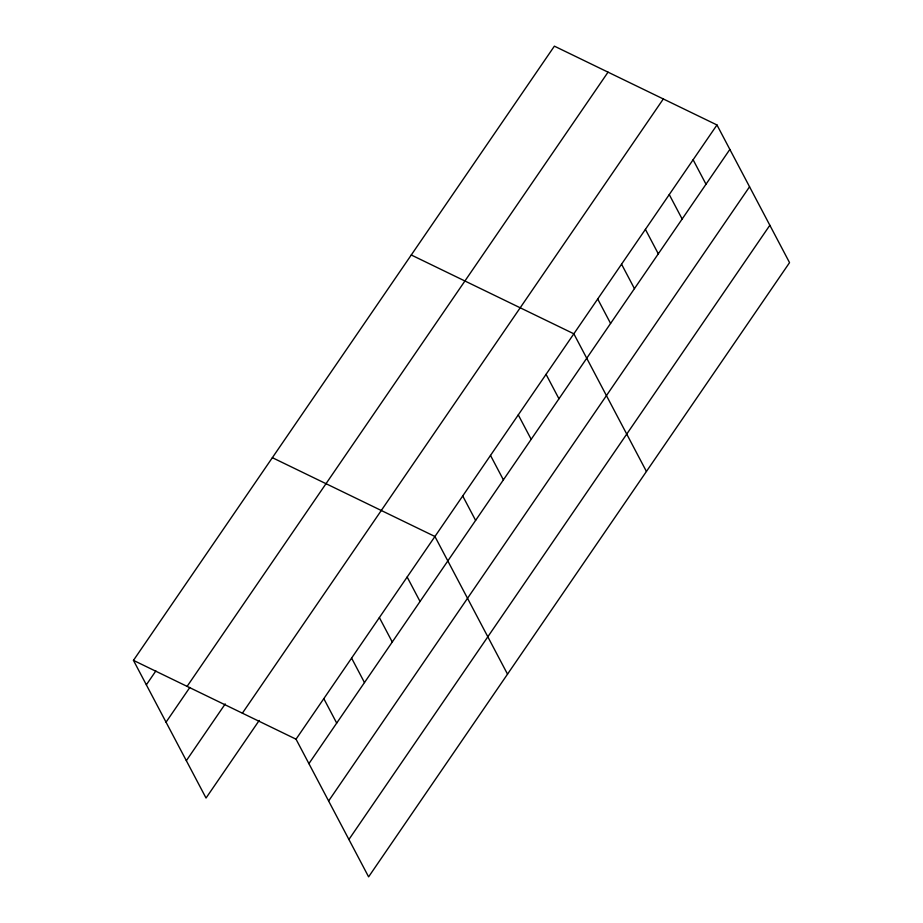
<?xml version="1.0" encoding="UTF-8"?>
<svg xmlns="http://www.w3.org/2000/svg" width="923" height="923" viewBox="0 0 923 923"><rect width="100%" height="100%" fill="white"/><g stroke="black" fill="none" stroke-linecap="round" stroke-linejoin="round"><path stroke-width="1.38" d="M133.454 660.372L554.388 46.15L716.963 124.963L789.546 262.628L368.612 876.85L296.029 739.185L133.454 660.372L206.037 798.037L259.213 720.436M146.342 684.82L155.872 670.929M187.104 686.377L608.038 72.156M166.036 722.19L189.85 687.439M186.331 760.679L225.235 703.926M242.38 713.179L663.314 98.957M296.029 739.185L716.963 124.963M308.917 763.633L729.862 149.411M328.611 800.991L749.557 186.769M348.906 839.492L769.851 225.27M411.277 254.99L573.841 333.791L646.435 471.468M272.366 457.681L434.929 536.494L507.523 674.159M693.115 159.771L706.003 184.219M669.256 194.568L682.155 219.028M645.408 229.377L658.295 253.825M621.548 264.186L634.447 288.634M597.7 298.994L610.588 323.442M546.058 374.334L558.957 398.782M518.276 414.877L531.175 439.325M490.494 455.408L503.393 479.868M462.711 495.951L475.61 520.399M407.158 577.025L420.046 601.484M379.376 617.568L392.263 642.016M351.594 658.111L364.481 682.559M323.811 698.642L336.699 723.09"/></g></svg>
